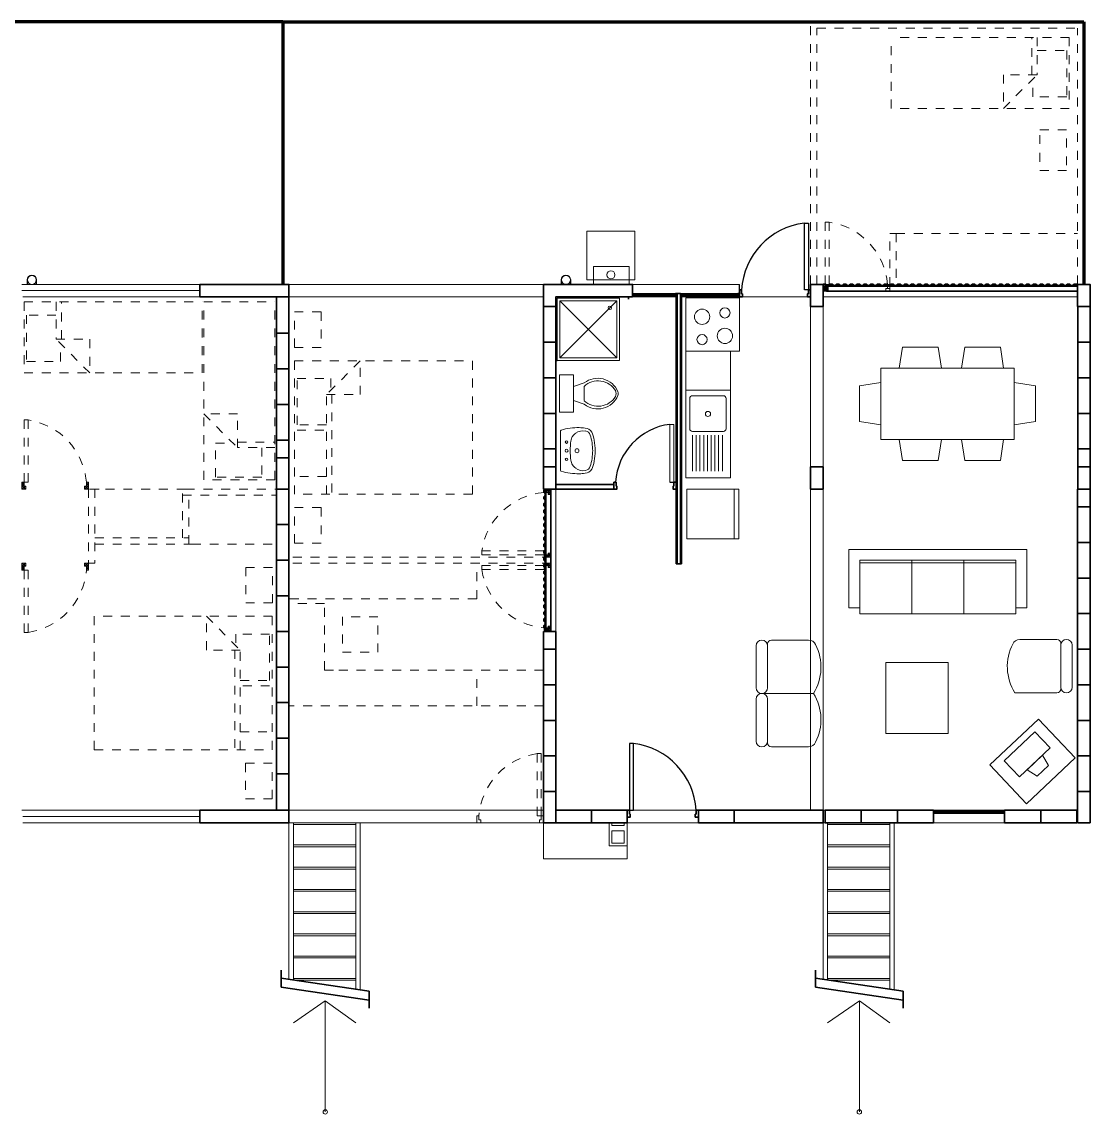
# Model space of a CAD drawing. Header units: millimetres. Extents: x 2.7 to 20.8, y 2.7 to 15.
# Drawn here: x 8.8 to 20.8, y 2.73 to 15.01 of the extents above; entities that cross this region are included whole.
import ezdxf

# ---------------------------------------------------------------- set-up
doc = ezdxf.new("R2010")
doc.units = ezdxf.units.MM
doc.linetypes.add('HIDDEN', pattern=[0.375, 0.25, -0.125])
for name, color, linetype, lineweight in [('A-DOOR-FULL', 4, 'Continuous', 25), ('A-FLOR-FTPT', 6, 'Continuous', 70), ('A-FLOR-OVHD', 3, 'HIDDEN', 18), ('A-FURN', 8, 'Continuous', 18), ('A-GLAZ-FULL', 4, 'Continuous', 25), ('A-WALL-FULL', 7, 'Continuous', 35)]:
    doc.layers.add(name, color=color, linetype=linetype, lineweight=lineweight)

msp = doc.modelspace()

# ---------------------------------------------------------------- linework, layer by layer
at = {"layer": 'A-DOOR-FULL'}
msp.add_line((16.077, 9.832), (16.122, 9.832), dxfattribs=at)
for points in [[(17.632, 12.742), (17.632, 11.992), (17.587, 11.992), (17.587, 12.742)], [(15.622, 6.895), (15.622, 6.145), (15.667, 6.145), (15.667, 6.895)]]:
    msp.add_lwpolyline(points, close=True, dxfattribs=at)
for centre, radius, start, end in [((17.679, 11.949), 0.798, 96.6363, 176.9067), ((16.161, 9.791), 0.696, 96.9328, 176.6102), ((15.574, 6.102), 0.798, 3.0933, 83.3637)]:
    msp.add_arc(centre, radius, start, end, dxfattribs=at)
at = {"layer": 'A-FLOR-FTPT'}
for p, q in [((11.727, 15.005), (2.727, 15.005)), ((11.727, 15.005), (20.727, 15.005)), ((11.727, 15.005), (11.727, 12.055)), ((20.727, 15.005), (20.727, 12.055))]:
    msp.add_line(p, q, dxfattribs=at)
at = {"layer": 'A-FLOR-OVHD', "ltscale": 0.1}
for p, q in [((17.657, 12.055), (17.657, 15.005)), ((17.657, 15.005), (20.727, 15.005)), ((17.727, 12.055), (17.727, 14.935)), ((17.727, 14.935), (20.657, 14.935)), ((20.657, 12.055), (20.657, 14.935)), ((20.727, 12.055), (20.727, 14.935)), ((18.563, 14.031), (18.563, 14.831)), ((20.563, 14.831), (18.563, 14.831)), ((20.143, 14.411), (20.143, 14.831)), ((20.203, 14.831), (20.203, 14.411)), ((20.563, 14.831), (20.563, 14.031)), ((20.204, 14.682), (20.534, 14.682)), ((20.534, 14.682), (20.534, 14.162)), ((20.203, 14.411), (19.823, 14.411)), ((19.823, 14.411), (19.823, 14.031)), ((19.823, 14.031), (20.203, 14.411)), ((20.154, 14.162), (20.154, 14.292)), ((20.534, 14.162), (20.154, 14.162)), ((20.563, 14.031), (18.563, 14.031)), ((20.533, 13.793), (20.233, 13.793)), ((20.533, 13.393), (20.533, 13.793)), ((20.233, 13.733), (20.233, 13.333)), ((20.233, 13.333), (20.533, 13.333)), ((18.547, 12.036), (18.547, 12.628)), ((18.547, 12.628), (18.617, 12.628)), ((18.617, 12.628), (18.617, 12.036)), ((18.617, 12.628), (20.657, 12.628)), ((8.821, 11.859), (10.821, 11.859)), ((8.821, 11.859), (8.821, 11.059)), ((9.181, 11.859), (9.181, 11.439)), ((9.241, 11.439), (9.241, 11.859)), ((10.821, 11.059), (10.821, 11.859)), ((10.84, 9.86), (10.84, 11.86)), ((10.84, 11.86), (11.64, 11.86)), ((11.64, 9.86), (11.64, 11.86)), ((8.85, 11.71), (8.85, 11.19)), ((9.18, 11.71), (8.85, 11.71)), ((9.561, 11.059), (9.181, 11.439)), ((9.181, 11.439), (9.561, 11.439)), ((9.561, 11.439), (9.561, 11.059)), ((9.23, 11.19), (9.23, 11.32)), ((8.85, 11.19), (9.23, 11.19)), ((11.858, 11.196), (13.858, 11.196)), ((11.858, 9.696), (11.858, 11.196)), ((12.598, 11.196), (12.218, 10.816)), ((12.598, 10.816), (12.598, 11.196)), ((13.858, 11.196), (13.858, 9.696)), ((8.821, 11.059), (10.821, 11.059)), ((11.888, 10.996), (12.268, 10.996)), ((11.888, 10.476), (11.888, 10.996)), ((12.268, 10.996), (12.268, 10.866)), ((12.218, 9.696), (12.218, 10.816)), ((12.218, 10.816), (12.598, 10.816)), ((12.278, 10.816), (12.278, 9.696)), ((10.84, 10.6), (11.22, 10.22)), ((11.22, 10.6), (10.84, 10.6)), ((11.22, 10.22), (11.22, 10.6)), ((12.218, 10.476), (11.888, 10.476)), ((11.888, 10.416), (12.218, 10.416)), ((10.972, 9.889), (10.972, 10.269)), ((10.972, 10.269), (11.102, 10.269)), ((11.22, 10.28), (11.64, 10.28)), ((11.64, 10.22), (11.22, 10.22)), ((11.492, 10.219), (11.492, 9.889)), ((8.797, 9.787), (8.822, 9.832)), ((8.797, 9.832), (8.822, 9.787)), ((9.522, 9.787), (9.547, 9.832)), ((9.522, 9.832), (9.547, 9.787)), ((11.64, 9.86), (10.84, 9.86)), ((11.492, 9.889), (10.972, 9.889)), ((12.218, 9.896), (11.888, 9.896)), ((8.842, 9.755), (8.797, 9.787)), ((8.842, 9.787), (8.797, 9.755)), ((9.547, 9.755), (9.502, 9.787)), ((9.547, 9.787), (9.502, 9.755)), ((9.547, 9.755), (9.547, 8.92)), ((9.557, 9.755), (9.627, 9.755)), ((9.597, 9.755), (9.667, 9.755)), ((9.617, 9.755), (9.617, 8.92)), ((10.637, 9.755), (9.677, 9.755)), ((10.602, 9.205), (10.602, 9.755)), ((10.637, 9.755), (11.657, 9.755)), ((14.708, 9.715), (14.663, 9.74)), ((14.663, 9.715), (14.708, 9.74)), ((14.74, 9.74), (14.708, 9.695)), ((14.708, 9.74), (14.74, 9.695)), ((10.602, 9.685), (11.657, 9.685)), ((10.672, 9.135), (10.672, 9.685)), ((13.858, 9.696), (11.858, 9.696)), ((9.617, 9.205), (10.672, 9.205)), ((9.617, 9.135), (10.707, 9.135)), ((10.707, 9.135), (11.667, 9.135)), ((14.74, 8.99), (11.797, 8.99)), ((14.708, 8.99), (14.663, 9.015)), ((14.663, 8.99), (14.708, 9.015)), ((14.74, 9.035), (14.708, 8.99)), ((14.708, 9.035), (14.74, 8.99)), ((8.842, 8.888), (8.797, 8.92)), ((8.842, 8.92), (8.797, 8.888)), ((8.797, 8.843), (8.822, 8.888)), ((8.797, 8.888), (8.822, 8.843)), ((9.547, 8.888), (9.502, 8.92)), ((9.547, 8.92), (9.502, 8.888)), ((9.522, 8.843), (9.547, 8.888)), ((9.522, 8.888), (9.547, 8.843)), ((9.547, 8.92), (9.617, 8.92)), ((14.74, 8.92), (11.797, 8.92)), ((13.907, 8.92), (13.837, 8.92)), ((13.907, 8.52), (13.907, 8.92)), ((14.708, 8.92), (14.663, 8.895)), ((14.663, 8.92), (14.708, 8.895)), ((14.74, 8.875), (14.708, 8.92)), ((14.708, 8.875), (14.74, 8.92)), ((13.907, 8.52), (11.797, 8.52)), ((12.197, 8.47), (11.797, 8.47)), ((12.197, 7.72), (12.197, 8.47)), ((11.61, 8.325), (9.61, 8.325)), ((9.61, 8.325), (9.61, 6.825)), ((10.87, 7.945), (10.87, 8.325)), ((10.87, 8.325), (11.25, 7.945)), ((11.61, 6.825), (11.61, 8.325)), ((12.397, 8.32), (12.397, 7.92)), ((12.797, 8.32), (12.397, 8.32)), ((12.797, 7.92), (12.797, 8.32)), ((11.58, 8.125), (11.2, 8.125)), ((11.2, 8.125), (11.2, 7.995)), ((11.58, 7.605), (11.58, 8.125)), ((14.663, 8.195), (14.708, 8.17)), ((14.708, 8.195), (14.663, 8.17)), ((14.708, 8.17), (14.74, 8.215)), ((14.74, 8.17), (14.708, 8.215)), ((11.25, 7.945), (10.87, 7.945)), ((11.19, 7.945), (11.19, 6.825)), ((11.25, 6.825), (11.25, 7.945)), ((12.397, 7.92), (12.797, 7.92)), ((12.297, 7.72), (12.197, 7.72)), ((14.657, 7.72), (12.297, 7.72)), ((13.907, 7.32), (13.907, 7.72)), ((11.25, 7.605), (11.58, 7.605)), ((11.58, 7.545), (11.25, 7.545)), ((14.657, 7.32), (11.797, 7.32)), ((11.25, 7.025), (11.58, 7.025)), ((9.61, 6.825), (11.61, 6.825))]:
    msp.add_line(p, q, dxfattribs=at)
for points in [[(17.822, 12.755), (17.822, 12.055), (17.867, 12.055), (17.867, 12.755)], [(17.797, 12.055), (17.822, 12.055), (17.822, 12.01), (17.797, 12.01)], [(18.522, 12.055), (18.547, 12.055), (18.547, 12.01), (18.522, 12.01)], [(17.842, 12.01), (17.797, 12.01), (17.797, 11.978), (17.842, 11.978)], [(18.547, 12.01), (18.502, 12.01), (18.502, 11.978), (18.547, 11.978)], [(11.858, 11.346), (11.858, 11.746), (12.158, 11.746), (12.158, 11.346)], [(8.822, 10.532), (8.822, 9.832), (8.867, 9.832), (8.867, 10.532)], [(8.797, 9.832), (8.822, 9.832), (8.822, 9.787), (8.797, 9.787)], [(9.522, 9.832), (9.547, 9.832), (9.547, 9.787), (9.522, 9.787)], [(8.842, 9.787), (8.797, 9.787), (8.797, 9.755), (8.842, 9.755)], [(9.547, 9.787), (9.502, 9.787), (9.502, 9.755), (9.547, 9.755)], [(14.663, 9.715), (14.663, 9.74), (14.708, 9.74), (14.708, 9.715)], [(14.708, 9.74), (14.708, 9.695), (14.74, 9.695), (14.74, 9.74)], [(11.858, 9.146), (11.858, 9.546), (12.158, 9.546), (12.158, 9.146)], [(13.963, 9.015), (14.663, 9.015), (14.663, 9.06), (13.963, 9.06)], [(14.663, 8.99), (14.663, 9.015), (14.708, 9.015), (14.708, 8.99)], [(14.708, 9.035), (14.708, 8.99), (14.74, 8.99), (14.74, 9.035)], [(8.842, 8.888), (8.797, 8.888), (8.797, 8.92), (8.842, 8.92)], [(8.797, 8.888), (8.822, 8.888), (8.822, 8.843), (8.797, 8.843)], [(8.822, 8.143), (8.822, 8.843), (8.867, 8.843), (8.867, 8.143)], [(9.547, 8.888), (9.502, 8.888), (9.502, 8.92), (9.547, 8.92)], [(9.522, 8.843), (9.547, 8.843), (9.547, 8.888), (9.522, 8.888)], [(11.611, 8.475), (11.611, 8.875), (11.311, 8.875), (11.311, 8.475)], [(13.963, 8.895), (14.663, 8.895), (14.663, 8.85), (13.963, 8.85)], [(14.663, 8.92), (14.663, 8.895), (14.708, 8.895), (14.708, 8.92)], [(14.708, 8.875), (14.708, 8.92), (14.74, 8.92), (14.74, 8.875)], [(14.663, 8.195), (14.663, 8.17), (14.708, 8.17), (14.708, 8.195)], [(14.708, 8.17), (14.708, 8.215), (14.74, 8.215), (14.74, 8.17)], [(14.632, 6.782), (14.632, 6.082), (14.587, 6.082), (14.587, 6.782)], [(11.61, 6.275), (11.61, 6.675), (11.31, 6.675), (11.31, 6.275)]]:
    msp.add_lwpolyline(points, close=True, dxfattribs=at)
for points in [[(13.932, 6.037), (13.932, 6.082), (13.907, 6.082), (13.907, 6.037)], [(13.932, 6.037), (13.952, 6.037), (13.952, 6.005), (13.907, 6.005), (13.907, 6.037)], [(14.657, 6.037), (14.657, 6.005), (14.612, 6.005), (14.612, 6.037), (14.632, 6.037)], [(14.657, 6.037), (14.657, 6.082), (14.632, 6.082), (14.632, 6.037)]]:
    msp.add_lwpolyline(points, dxfattribs=at)
for centre, start, end in [((17.753, 11.992), 4.6827, 81.5131), ((8.753, 9.769), 4.6827, 81.5131), ((14.726, 8.947), 94.6827, 171.5131), ((8.753, 8.906), 278.4869, 355.3173), ((14.726, 8.964), 188.4869, 265.3173), ((14.7, 6.019), 98.4869, 175.3173)]:
    msp.add_arc(centre, 0.771, start, end, dxfattribs=at)
at = {"layer": 'A-FURN'}
for p, q in [((8.856, 12.105), (8.856, 12.055)), ((8.859, 12.055), (8.859, 12.105)), ((8.859, 12.105), (8.859, 12.055)), ((8.959, 12.105), (8.959, 12.055)), ((8.959, 12.105), (8.959, 12.055)), ((8.962, 12.105), (8.962, 12.055)), ((14.856, 12.105), (14.856, 12.055)), ((14.859, 12.055), (14.859, 12.105)), ((14.859, 12.105), (14.859, 12.055)), ((14.959, 12.105), (14.959, 12.055)), ((14.959, 12.105), (14.959, 12.055)), ((14.962, 12.105), (14.962, 12.055)), ((16.207, 12.055), (15.657, 12.055)), ((16.857, 12.055), (16.207, 12.055)), ((16.157, 11.915), (15.657, 11.915)), ((16.857, 11.915), (16.197, 11.915)), ((15.482, 11.87), (14.842, 11.23)), ((15.482, 11.23), (14.842, 11.87)), ((14.995, 10.908), (15.115, 10.948)), ((15.115, 10.748), (15.115, 10.908)), ((16.757, 10.867), (16.257, 10.867)), ((16.257, 9.88), (16.257, 10.867)), ((14.995, 10.748), (15.115, 10.708)), ((16.077, 9.832), (16.077, 10.482)), ((16.077, 10.482), (16.122, 10.482)), ((16.122, 10.482), (16.122, 9.832)), ((14.848, 9.963), (14.848, 10.409)), ((16.329, 10.403), (16.678, 10.403)), ((16.331, 10.361), (16.331, 9.957)), ((16.372, 10.361), (16.372, 9.957)), ((16.372, 10.361), (16.372, 10.035)), ((16.414, 10.361), (16.414, 9.957)), ((16.456, 10.361), (16.456, 9.957)), ((16.498, 10.361), (16.498, 9.957)), ((16.54, 10.361), (16.54, 9.957)), ((16.582, 10.361), (16.582, 9.957)), ((16.624, 10.361), (16.624, 9.957)), ((16.666, 10.361), (16.666, 9.957)), ((16.122, 9.832), (16.077, 9.832)), ((16.757, 9.88), (16.257, 9.88)), ((19.037, 6.145), (19.837, 6.145)), ((14.657, 5.6), (14.657, 6.005)), ((15.597, 6.005), (15.597, 5.6)), ((19.037, 6.005), (19.837, 6.005)), ((14.657, 5.6), (15.597, 5.6))]:
    msp.add_line(p, q, dxfattribs=at)
at = {"layer": 'A-FURN', "ltscale": 0.8}
for p, q in [((8.807, 11.915), (10.797, 11.915)), ((11.797, 11.915), (14.657, 11.915)), ((17.657, 6.155), (17.657, 11.845)), ((17.797, 6.155), (17.797, 11.845)), ((16.257, 11.305), (16.257, 10.867)), ((16.757, 10.867), (16.757, 11.305)), ((18.652, 11.113), (18.689, 11.35)), ((19.089, 11.35), (18.689, 11.35)), ((19.089, 11.35), (19.126, 11.113)), ((19.352, 11.113), (19.389, 11.35)), ((19.789, 11.35), (19.389, 11.35)), ((19.789, 11.35), (19.826, 11.113)), ((18.445, 10.313), (18.445, 11.113)), ((18.445, 11.113), (19.945, 11.113)), ((19.945, 10.313), (19.945, 11.113)), ((19.945, 11.113), (19.945, 10.313)), ((18.208, 10.913), (18.445, 10.951)), ((20.183, 10.913), (19.945, 10.951)), ((18.208, 10.913), (18.208, 10.513)), ((20.183, 10.913), (20.183, 10.513)), ((18.445, 10.476), (18.208, 10.513)), ((19.945, 10.476), (20.183, 10.513)), ((18.445, 10.313), (19.945, 10.313)), ((18.689, 10.075), (18.652, 10.313)), ((19.126, 10.313), (19.089, 10.075)), ((19.389, 10.075), (19.352, 10.313)), ((19.826, 10.313), (19.789, 10.075)), ((18.689, 10.075), (19.089, 10.075)), ((19.389, 10.075), (19.789, 10.075)), ((14.797, 9.755), (14.797, 8.143)), ((16.799, 9.197), (16.799, 9.755)), ((18.086, 8.419), (18.086, 9.076)), ((18.086, 9.076), (20.086, 9.076)), ((20.086, 9.076), (20.086, 8.419)), ((18.211, 8.351), (18.211, 8.954)), ((19.962, 8.954), (18.211, 8.954)), ((19.962, 8.925), (18.211, 8.925)), ((18.795, 8.351), (18.795, 8.954)), ((19.378, 8.954), (19.378, 8.351)), ((19.962, 8.954), (19.962, 8.351)), ((19.962, 8.351), (18.211, 8.351)), ((17.046, 7.522), (17.046, 7.994)), ((17.174, 8.015), (17.174, 7.522)), ((17.635, 8.058), (17.217, 8.058)), ((20.424, 8.065), (20.006, 8.065)), ((20.467, 7.529), (20.467, 8.022)), ((20.596, 8.001), (20.596, 7.529)), ((17.046, 6.922), (17.046, 7.394)), ((17.11, 7.458), (17.174, 7.458)), ((17.689, 7.458), (17.174, 7.458)), ((17.174, 7.394), (17.174, 6.901)), ((19.953, 7.465), (20.424, 7.465)), ((17.217, 6.858), (17.635, 6.858)), ((8.797, 6.145), (11.657, 6.145)), ((11.797, 6.145), (14.657, 6.145)), ((14.807, 6.145), (20.647, 6.145)), ((10.797, 6.075), (8.807, 6.075)), ((11.647, 6.005), (8.807, 6.005)), ((11.797, 6.005), (14.657, 6.005)), ((11.797, 4.245), (11.797, 6.005)), ((11.847, 4.235), (11.847, 6.005)), ((11.847, 5.985), (12.547, 5.985)), ((12.547, 4.135), (12.547, 6.005)), ((12.597, 4.128), (12.597, 6.005)), ((15.393, 6.005), (15.393, 5.745)), ((15.423, 5.975), (15.423, 6.005)), ((15.563, 5.975), (15.423, 5.975)), ((15.423, 5.775), (15.423, 5.915)), ((15.423, 5.915), (15.563, 5.915)), ((15.563, 6.005), (15.563, 5.975)), ((15.563, 5.915), (15.563, 5.775)), ((15.593, 6.005), (16.432, 6.005)), ((18.597, 6.005), (17.797, 6.005)), ((17.797, 4.245), (17.797, 6.005)), ((17.847, 4.235), (17.847, 6.005)), ((17.847, 5.985), (18.547, 5.985)), ((18.547, 4.135), (18.547, 6.005)), ((18.597, 4.128), (18.597, 6.005)), ((15.563, 5.775), (15.423, 5.775)), ((12.547, 5.755), (11.847, 5.755)), ((12.547, 5.735), (11.847, 5.735)), ((15.393, 5.745), (15.593, 5.745)), ((18.547, 5.755), (17.847, 5.755)), ((18.547, 5.735), (17.847, 5.735)), ((12.547, 5.505), (11.847, 5.505)), ((12.547, 5.485), (11.847, 5.485)), ((18.547, 5.505), (17.847, 5.505)), ((18.547, 5.485), (17.847, 5.485)), ((12.547, 5.255), (11.847, 5.255)), ((12.547, 5.235), (11.847, 5.235)), ((18.547, 5.255), (17.847, 5.255)), ((18.547, 5.235), (17.847, 5.235)), ((12.547, 5.005), (11.847, 5.005)), ((12.547, 4.985), (11.847, 4.985)), ((18.547, 5.005), (17.847, 5.005)), ((18.547, 4.985), (17.847, 4.985)), ((12.547, 4.755), (11.847, 4.755)), ((12.547, 4.735), (11.847, 4.735)), ((18.547, 4.755), (17.847, 4.755)), ((18.547, 4.735), (17.847, 4.735)), ((12.547, 4.505), (11.847, 4.505)), ((12.547, 4.485), (11.847, 4.485)), ((18.547, 4.505), (17.847, 4.505)), ((18.547, 4.485), (17.847, 4.485)), ((12.547, 4.255), (11.847, 4.255)), ((12.547, 4.235), (11.847, 4.235)), ((18.547, 4.255), (17.847, 4.255)), ((18.547, 4.235), (17.847, 4.235)), ((12.205, 2.755), (12.205, 4.005)), ((18.205, 2.755), (18.205, 4.005))]:
    msp.add_line(p, q, dxfattribs=at)
at = {"layer": 'A-FURN', "ltscale": 1.5}
for p, q in [((16.857, 11.915), (17.657, 11.915)), ((17.807, 11.915), (20.647, 11.915))]:
    msp.add_line(p, q, dxfattribs=at)
at = {"layer": 'A-FURN', "ltscale": 0.4}
for p, q in [((20.262, 6.764), (20.328, 6.648)), ((20.09, 6.601), (20.202, 6.529)), ((12.205, 4.005), (11.847, 3.755)), ((12.205, 4.005), (12.547, 3.755)), ((18.205, 4.005), (17.847, 3.755)), ((18.205, 4.005), (18.547, 3.755))]:
    msp.add_line(p, q, dxfattribs=at)
at = {"layer": 'A-FURN', "ltscale": 0.04}
msp.add_line((17.647, 6.005), (17.597, 6.005), dxfattribs=at)
at = {"layer": 'A-FURN', "ltscale": 0.8}
for points in [[(15.684, 12.652), (15.144, 12.652), (15.144, 12.105), (15.684, 12.105)], [(15.219, 12.055), (15.219, 12.255), (15.619, 12.255), (15.619, 12.055)], [(16.257, 11.905), (16.257, 11.305), (16.857, 11.305), (16.857, 11.905)], [(16.85, 9.197), (16.266, 9.197), (16.266, 9.755), (16.85, 9.755)], [(20.216, 7.17), (19.672, 6.655), (20.084, 6.219), (20.629, 6.735)]]:
    msp.add_lwpolyline(points, close=True, dxfattribs=at)
for points in [[(8.797, 12.055), (11.727, 12.055)], [(8.797, 12.055), (10.747, 12.055)], [(14.657, 12.055), (11.797, 12.055)], [(14.657, 12.055), (11.797, 12.055)], [(8.797, 11.985), (10.797, 11.985)], [(19.203, 7.807), (18.503, 7.807), (18.503, 7.007), (19.203, 7.007), (19.203, 7.807)]]:
    msp.add_lwpolyline(points, dxfattribs=at)
at = {"layer": 'A-FURN'}
for points in [[(15.512, 11.9), (14.812, 11.9), (14.812, 11.2), (15.512, 11.2)], [(15.482, 11.87), (14.842, 11.87), (14.842, 11.23), (15.482, 11.23)], [(14.995, 10.618), (14.835, 10.618), (14.835, 11.038), (14.995, 11.038)]]:
    msp.add_lwpolyline(points, close=True, dxfattribs=at)
for points in [[(16.329, 10.803), (16.678, 10.803)], [(16.757, 10.867), (16.757, 9.88)], [(16.3, 10.774), (16.3, 10.432)], [(16.708, 10.774), (16.708, 10.432)]]:
    msp.add_lwpolyline(points, dxfattribs=at)
at = {"layer": 'A-FURN', "ltscale": 0.8, "flags": 128}
for points in [[(18.211, 8.419), (18.086, 8.419)], [(19.962, 8.419), (20.086, 8.419)]]:
    msp.add_lwpolyline(points, dxfattribs=at)
at = {"layer": 'A-FURN', "ltscale": 0.4}
msp.add_lwpolyline([(20.176, 7.027), (19.832, 6.701), (20.003, 6.52), (20.348, 6.845)], close=True, dxfattribs=at)
for points in [[(20.262, 6.764), (20.09, 6.601)], [(20.202, 6.529), (20.328, 6.648)]]:
    msp.add_lwpolyline(points, dxfattribs=at)
at = {"layer": 'A-FURN'}
for centre, radius in [((8.909, 12.105), 0.05), ((14.909, 12.105), 0.05), ((15.402, 11.791), 0.02), ((16.504, 10.599), 0.0291), ((14.916, 10.186), 0.017), ((14.916, 10.283), 0.0146), ((15.033, 10.186), 0.0224), ((14.916, 10.089), 0.0146)]:
    msp.add_circle(centre, radius, dxfattribs=at)
at = {"layer": 'A-FURN', "ltscale": 0.8}
for centre, radius in [((15.414, 12.162), 0.0457), ((16.695, 11.734), 0.0571), ((16.438, 11.691), 0.0857), ((16.695, 11.476), 0.0857), ((16.438, 11.434), 0.0571), ((12.205, 2.755), 0.025), ((18.205, 2.755), 0.025)]:
    msp.add_circle(centre, radius, dxfattribs=at)
at = {"layer": 'A-FURN'}
for centre, radius, start, end in [((8.909, 12.105), 0.053, 0, 180), ((8.909, 12.105), 0.05, 0, 180), ((14.909, 12.105), 0.053, 0, 180), ((14.909, 12.105), 0.05, 0, 180), ((15.266, 10.757), 0.243, 22.0286, 128.5309), ((15.271, 10.744), 0.227, 31.0532, 133.6323), ((15.266, 10.898), 0.243, 231.4693, 337.9716), ((15.392, 10.828), 0.08, 335.7318, 24.2682), ((15.415, 10.828), 0.08, 344.8605, 15.1395), ((16.329, 10.774), 0.0291, 90, 180), ((16.678, 10.774), 0.0291, 0, 90), ((15.271, 10.912), 0.227, 226.3679, 328.947), ((15.053, 9.705), 0.74, 89.5748, 105.4897), ((15.012, 9.568), 0.878, 82.7331, 86.9388), ((15.127, 10.358), 0.0812, 27.5227, 92.6303), ((14.858, 10.409), 0.00927, 102.9631, 183.152), ((15.174, 10.254), 0.214, 155.0007, 169.1107), ((15.098, 10.274), 0.135, 126.1981, 148.5335), ((15.1, 10.271), 0.139, 77.6813, 126.3097), ((15.122, 10.348), 0.0597, 13.3028, 82.7766), ((14.681, 10.189), 0.528, 359.6482, 19.0425), ((14.788, 10.223), 0.446, 10.6399, 22.7746), ((16.329, 10.432), 0.0291, 180, 270), ((16.678, 10.432), 0.0291, 270, 0), ((15.773, 10.182), 0.816, 172.0424, 179.7124), ((14.701, 10.195), 0.536, 359.0144, 11.8726), ((15.773, 10.19), 0.816, 180.2876, 187.9576), ((15.12, 10.105), 0.158, 190.0043, 209.2699), ((14.681, 10.183), 0.528, 340.9575, 0.3518), ((14.788, 10.149), 0.446, 337.2254, 349.3601), ((14.701, 10.177), 0.536, 348.1274, 0.9856), ((14.858, 9.963), 0.00927, 176.848, 257.0369), ((15.053, 10.667), 0.74, 254.5103, 270.4252), ((15.098, 10.098), 0.135, 211.4665, 233.8019), ((15.1, 10.1), 0.139, 233.6903, 282.3187), ((15.127, 10.014), 0.0812, 267.3697, 332.4773), ((15.122, 10.024), 0.0597, 277.2234, 346.6972), ((15.012, 10.803), 0.878, 273.0612, 277.2669)]:
    msp.add_arc(centre, radius, start, end, dxfattribs=at)
at = {"layer": 'A-FURN', "ltscale": 0.8}
for centre, radius, start, end in [((17.11, 7.994), 0.0643, 360, 180), ((17.217, 8.015), 0.0429, 90, 180), ((17.635, 7.972), 0.0857, 23.5782, 90), ((17.22, 7.754), 0.554, 327.7159, 27.0885), ((20.421, 7.761), 0.554, 152.9115, 212.2841), ((20.006, 7.979), 0.0857, 90, 156.4218), ((20.424, 8.022), 0.0429, 360, 90), ((20.531, 8.001), 0.0643, 360, 180), ((17.11, 7.522), 0.0643, 180, 360), ((20.424, 7.508), 0.0429, 270, 360), ((20.531, 7.529), 0.0643, 180, 360), ((17.11, 7.394), 0.0643, 360, 180), ((17.22, 7.162), 0.554, 332.9115, 32.2841), ((17.11, 6.922), 0.0643, 180, 360), ((17.217, 6.901), 0.0429, 180, 270), ((17.635, 6.944), 0.0857, 270, 336.4218)]:
    msp.add_arc(centre, radius, start, end, dxfattribs=at)
at = {"layer": 'A-GLAZ-FULL'}
for p, q in [((16.857, 11.915), (16.857, 12.055)), ((15.657, 11.951), (15.673, 11.951)), ((15.657, 11.925), (15.673, 11.925)), ((15.659, 11.951), (15.659, 11.928)), ((15.673, 11.928), (15.659, 11.928)), ((15.667, 11.945), (15.696, 11.945)), ((15.667, 11.932), (15.667, 11.945)), ((15.667, 11.932), (15.696, 11.932)), ((15.673, 11.951), (16.14, 11.951)), ((15.673, 11.928), (15.673, 11.925)), ((16.14, 11.925), (15.673, 11.925)), ((16.131, 11.941), (15.686, 11.941)), ((15.686, 11.941), (15.686, 11.936)), ((16.131, 11.936), (15.686, 11.936)), ((15.696, 11.941), (15.696, 11.945)), ((15.696, 11.932), (15.696, 11.936)), ((16.146, 11.945), (16.121, 11.945)), ((16.121, 11.941), (16.121, 11.945)), ((16.121, 11.932), (16.121, 11.936)), ((16.146, 11.932), (16.121, 11.932)), ((16.131, 11.936), (16.131, 11.941)), ((16.157, 11.951), (16.14, 11.951)), ((16.14, 11.928), (16.154, 11.928)), ((16.14, 11.928), (16.14, 11.925)), ((16.14, 11.928), (16.154, 11.928)), ((16.14, 11.925), (16.14, 11.928)), ((16.157, 11.925), (16.14, 11.925)), ((16.146, 11.932), (16.146, 11.945)), ((16.154, 11.951), (16.154, 11.928)), ((16.154, 11.928), (16.154, 11.951)), ((16.197, 11.951), (16.213, 11.951)), ((16.197, 11.925), (16.213, 11.925)), ((16.199, 11.951), (16.199, 11.928)), ((16.213, 11.928), (16.199, 11.928)), ((16.207, 11.932), (16.207, 11.945)), ((16.207, 11.945), (16.236, 11.945)), ((16.207, 11.932), (16.236, 11.932)), ((16.213, 11.951), (16.84, 11.951)), ((16.213, 11.928), (16.213, 11.925)), ((16.84, 11.925), (16.213, 11.925)), ((16.831, 11.941), (16.226, 11.941)), ((16.226, 11.941), (16.226, 11.936)), ((16.831, 11.936), (16.226, 11.936)), ((16.236, 11.941), (16.236, 11.945)), ((16.236, 11.932), (16.236, 11.936)), ((16.846, 11.945), (16.821, 11.945)), ((16.821, 11.941), (16.821, 11.945)), ((16.821, 11.932), (16.821, 11.936)), ((16.846, 11.932), (16.821, 11.932)), ((16.831, 11.936), (16.831, 11.941)), ((16.857, 11.951), (16.84, 11.951)), ((16.84, 11.928), (16.854, 11.928)), ((16.84, 11.928), (16.84, 11.925)), ((16.84, 11.928), (16.854, 11.928)), ((16.84, 11.925), (16.84, 11.928)), ((16.857, 11.925), (16.84, 11.925)), ((16.846, 11.932), (16.846, 11.945)), ((16.854, 11.951), (16.854, 11.928)), ((16.854, 11.928), (16.854, 11.951)), ((19.037, 6.135), (19.82, 6.135)), ((19.837, 6.135), (19.037, 6.135)), ((19.837, 6.109), (19.037, 6.109)), ((19.049, 6.115), (19.049, 6.129)), ((19.049, 6.129), (19.078, 6.129)), ((19.049, 6.115), (19.078, 6.115)), ((19.811, 6.124), (19.068, 6.124)), ((19.068, 6.124), (19.068, 6.119)), ((19.811, 6.119), (19.068, 6.119)), ((19.078, 6.124), (19.078, 6.129)), ((19.078, 6.115), (19.078, 6.119)), ((19.83, 6.129), (19.801, 6.129)), ((19.801, 6.124), (19.801, 6.129)), ((19.801, 6.115), (19.801, 6.119)), ((19.83, 6.115), (19.801, 6.115)), ((19.811, 6.119), (19.811, 6.124)), ((19.82, 6.135), (19.837, 6.135)), ((19.82, 6.133), (19.82, 6.135)), ((19.82, 6.109), (19.82, 6.111)), ((19.82, 6.111), (19.834, 6.111)), ((19.83, 6.115), (19.83, 6.129)), ((19.834, 6.111), (19.834, 6.133))]:
    msp.add_line(p, q, dxfattribs=at)
at = {"layer": 'A-WALL-FULL'}
for p, q in [((17.793, 12.045), (17.789, 12.048)), ((17.849, 12.03), (17.799, 11.986)), ((17.849, 11.985), (17.799, 12.03)), ((20.657, 12.036), (17.835, 12.036)), ((18.555, 12.045), (18.551, 12.048)), ((18.898, 12.045), (18.902, 12.048)), ((19.546, 12.045), (19.542, 12.048)), ((19.66, 12.045), (19.664, 12.048)), ((20.651, 12.045), (20.654, 12.048)), ((11.657, 11.915), (11.797, 11.915)), ((11.657, 11.505), (11.657, 11.915)), ((11.797, 11.915), (11.797, 11.505)), ((15.612, 11.89), (15.612, 11.915)), ((16.147, 8.915), (16.147, 11.915)), ((16.157, 11.951), (16.197, 11.951)), ((16.157, 8.915), (16.157, 11.951)), ((16.197, 8.915), (16.197, 11.951)), ((16.207, 8.915), (16.207, 11.915)), ((20.657, 11.978), (17.835, 11.978)), ((14.657, 11.805), (14.797, 11.805)), ((14.657, 11.405), (14.657, 11.805)), ((14.797, 11.805), (14.797, 11.405)), ((16.147, 9.755), (16.147, 11.905)), ((20.658, 11.805), (20.798, 11.805)), ((20.658, 11.405), (20.658, 11.805)), ((20.658, 11.405), (20.658, 11.805)), ((20.798, 11.805), (20.798, 11.405)), ((20.798, 11.805), (20.798, 11.405)), ((11.657, 11.505), (11.797, 11.505)), ((11.657, 11.105), (11.657, 11.505)), ((11.797, 11.505), (11.657, 11.505)), ((11.797, 11.505), (11.797, 11.105)), ((14.657, 11.405), (14.797, 11.405)), ((14.657, 11.005), (14.657, 11.405)), ((14.797, 11.405), (14.657, 11.405)), ((14.797, 11.405), (14.797, 11.005)), ((20.658, 11.405), (20.798, 11.405)), ((20.798, 11.405), (20.658, 11.405)), ((20.658, 11.405), (20.798, 11.405)), ((20.798, 11.405), (20.658, 11.405)), ((20.658, 11.005), (20.658, 11.405)), ((20.658, 11.005), (20.658, 11.405)), ((20.798, 11.405), (20.798, 11.005)), ((20.798, 11.405), (20.798, 11.005)), ((14.812, 11.2), (14.797, 11.2)), ((11.657, 11.105), (11.797, 11.105)), ((11.657, 10.705), (11.657, 11.105)), ((11.797, 11.105), (11.657, 11.105)), ((11.797, 11.105), (11.797, 10.705)), ((14.657, 11.005), (14.797, 11.005)), ((14.657, 10.605), (14.657, 11.005)), ((14.797, 11.005), (14.657, 11.005)), ((14.797, 11.005), (14.797, 10.605)), ((20.658, 11.005), (20.798, 11.005)), ((20.798, 11.005), (20.658, 11.005)), ((20.658, 11.005), (20.798, 11.005)), ((20.798, 11.005), (20.658, 11.005)), ((20.658, 10.605), (20.658, 11.005)), ((20.658, 10.605), (20.658, 11.005)), ((20.798, 11.005), (20.798, 10.605)), ((20.798, 11.005), (20.798, 10.605)), ((11.797, 10.705), (11.657, 10.705)), ((11.657, 10.705), (11.797, 10.705)), ((11.657, 10.305), (11.657, 10.705)), ((11.797, 10.705), (11.797, 10.305)), ((14.657, 10.605), (14.797, 10.605)), ((14.657, 10.205), (14.657, 10.605)), ((14.797, 10.605), (14.657, 10.605)), ((14.797, 10.605), (14.797, 10.205)), ((20.658, 10.605), (20.798, 10.605)), ((20.798, 10.605), (20.658, 10.605)), ((20.658, 10.605), (20.798, 10.605)), ((20.798, 10.605), (20.658, 10.605)), ((20.658, 10.205), (20.658, 10.605)), ((20.658, 10.205), (20.658, 10.605)), ((20.798, 10.605), (20.798, 10.205)), ((20.798, 10.605), (20.798, 10.205)), ((11.657, 10.305), (11.797, 10.305)), ((11.657, 10.105), (11.657, 10.305)), ((11.797, 10.305), (11.657, 10.305)), ((11.797, 10.305), (11.797, 10.105)), ((14.657, 10.205), (14.797, 10.205)), ((14.657, 10.005), (14.657, 10.205)), ((14.797, 10.205), (14.657, 10.205)), ((14.797, 10.205), (14.797, 10.005)), ((20.798, 10.205), (20.658, 10.205)), ((20.658, 10.205), (20.798, 10.205)), ((20.798, 10.205), (20.658, 10.205)), ((20.658, 10.005), (20.658, 10.205)), ((20.798, 10.205), (20.798, 10.005)), ((11.797, 10.105), (11.657, 10.105)), ((14.797, 10.005), (14.657, 10.005)), ((20.798, 10.005), (20.658, 10.005)), ((11.657, 9.755), (11.797, 9.755)), ((11.657, 9.355), (11.657, 9.755)), ((11.797, 9.755), (11.797, 9.355)), ((14.673, 9.751), (14.67, 9.755)), ((14.682, 8.155), (14.682, 9.717)), ((14.74, 9.755), (14.74, 8.155)), ((15.447, 9.805), (14.797, 9.805)), ((15.447, 9.755), (14.797, 9.755)), ((20.657, 9.755), (20.797, 9.755)), ((20.657, 9.555), (20.657, 9.755)), ((20.797, 9.755), (20.797, 9.555)), ((20.797, 9.555), (20.657, 9.555)), ((20.657, 9.555), (20.797, 9.555)), ((20.657, 9.155), (20.657, 9.555)), ((20.797, 9.555), (20.797, 9.155)), ((11.797, 9.355), (11.657, 9.355)), ((11.657, 9.355), (11.797, 9.355)), ((11.657, 8.955), (11.657, 9.355)), ((11.797, 9.355), (11.797, 8.955)), ((14.673, 9.217), (14.67, 9.221)), ((20.797, 9.155), (20.657, 9.155)), ((20.657, 9.155), (20.797, 9.155)), ((20.657, 8.755), (20.657, 9.155)), ((20.797, 9.155), (20.797, 8.755)), ((11.797, 8.955), (11.657, 8.955)), ((11.657, 8.955), (11.797, 8.955)), ((11.657, 8.555), (11.657, 8.955)), ((11.797, 8.955), (11.797, 8.555)), ((16.207, 8.915), (16.147, 8.915)), ((20.797, 8.755), (20.657, 8.755)), ((20.657, 8.755), (20.797, 8.755)), ((20.657, 8.355), (20.657, 8.755)), ((20.797, 8.755), (20.797, 8.355)), ((14.673, 8.646), (14.67, 8.642)), ((11.797, 8.555), (11.657, 8.555)), ((11.657, 8.555), (11.797, 8.555)), ((11.657, 8.155), (11.657, 8.555)), ((11.797, 8.555), (11.797, 8.155)), ((20.797, 8.355), (20.657, 8.355)), ((20.657, 8.355), (20.797, 8.355)), ((20.657, 7.955), (20.657, 8.355)), ((20.797, 8.355), (20.797, 7.955)), ((11.797, 8.155), (11.657, 8.155)), ((11.657, 8.155), (11.797, 8.155)), ((11.657, 7.755), (11.657, 8.155)), ((11.797, 8.155), (11.797, 7.755)), ((14.657, 8.155), (14.797, 8.155)), ((14.657, 7.955), (14.657, 8.155)), ((14.797, 8.155), (14.797, 7.955)), ((14.797, 7.955), (14.657, 7.955)), ((14.797, 7.955), (14.657, 7.955)), ((14.657, 7.955), (14.657, 7.555)), ((14.797, 7.555), (14.797, 7.955)), ((20.797, 7.955), (20.657, 7.955)), ((20.657, 7.955), (20.797, 7.955)), ((20.657, 7.555), (20.657, 7.955)), ((20.797, 7.955), (20.797, 7.555)), ((11.797, 7.755), (11.657, 7.755)), ((11.657, 7.755), (11.797, 7.755)), ((11.657, 7.355), (11.657, 7.755)), ((11.797, 7.755), (11.797, 7.355)), ((14.657, 7.555), (14.797, 7.555)), ((14.797, 7.555), (14.657, 7.555)), ((14.657, 7.555), (14.657, 7.155)), ((14.797, 7.155), (14.797, 7.555)), ((20.797, 7.555), (20.657, 7.555)), ((20.657, 7.555), (20.797, 7.555)), ((20.657, 7.155), (20.657, 7.555)), ((20.797, 7.555), (20.797, 7.155)), ((11.657, 7.355), (11.797, 7.355)), ((11.657, 6.955), (11.657, 7.355)), ((11.797, 7.355), (11.657, 7.355)), ((11.797, 7.355), (11.797, 6.955)), ((14.657, 7.155), (14.797, 7.155)), ((14.797, 7.155), (14.657, 7.155)), ((14.657, 7.155), (14.657, 6.755)), ((14.797, 6.755), (14.797, 7.155)), ((20.797, 7.155), (20.657, 7.155)), ((20.657, 7.155), (20.797, 7.155)), ((20.657, 6.755), (20.657, 7.155)), ((20.797, 7.155), (20.797, 6.755)), ((11.797, 6.955), (11.657, 6.955)), ((11.657, 6.955), (11.797, 6.955)), ((11.657, 6.555), (11.657, 6.955)), ((11.797, 6.955), (11.797, 6.555)), ((14.797, 6.755), (14.657, 6.755)), ((14.657, 6.755), (14.657, 6.355)), ((14.657, 6.755), (14.797, 6.755)), ((14.797, 6.355), (14.797, 6.755)), ((20.797, 6.755), (20.657, 6.755)), ((20.657, 6.755), (20.797, 6.755)), ((20.657, 6.355), (20.657, 6.755)), ((20.797, 6.755), (20.797, 6.355)), ((11.657, 6.555), (11.797, 6.555)), ((11.657, 6.145), (11.657, 6.555)), ((11.797, 6.555), (11.657, 6.555)), ((11.797, 6.555), (11.797, 6.145)), ((14.657, 6.355), (14.797, 6.355)), ((20.797, 6.355), (20.657, 6.355)), ((11.797, 6.145), (11.657, 6.145)), ((15.197, 6.145), (14.797, 6.145)), ((14.797, 6.145), (14.797, 6.005)), ((15.597, 6.145), (15.197, 6.145)), ((15.197, 6.145), (15.197, 6.005)), ((15.197, 6.005), (15.197, 6.145)), ((15.597, 6.005), (15.597, 6.145)), ((18.227, 6.145), (17.822, 6.145)), ((17.822, 6.145), (17.822, 6.005)), ((18.632, 6.145), (18.227, 6.145)), ((18.227, 6.145), (18.227, 6.005)), ((18.227, 6.005), (18.227, 6.145)), ((19.037, 6.145), (18.632, 6.145)), ((18.632, 6.145), (18.632, 6.005)), ((18.632, 6.005), (18.632, 6.145)), ((19.037, 6.005), (19.037, 6.145)), ((20.242, 6.145), (19.837, 6.145)), ((19.837, 6.145), (19.837, 6.005)), ((20.647, 6.145), (20.242, 6.145)), ((20.242, 6.145), (20.242, 6.005)), ((20.242, 6.005), (20.242, 6.145)), ((20.647, 6.005), (20.647, 6.145)), ((14.797, 6.005), (14.657, 6.005)), ((14.797, 6.005), (14.657, 6.005)), ((14.657, 6.005), (14.797, 6.005)), ((14.657, 6.005), (14.797, 6.005)), ((14.797, 6.005), (15.197, 6.005)), ((15.197, 6.005), (15.597, 6.005)), ((17.822, 6.005), (18.227, 6.005)), ((18.227, 6.005), (18.632, 6.005)), ((18.632, 6.005), (19.037, 6.005)), ((19.837, 6.005), (20.242, 6.005)), ((20.242, 6.005), (20.647, 6.005))]:
    msp.add_line(p, q, dxfattribs=at)
for points in [[(10.797, 12.055), (11.797, 12.055), (11.797, 11.915), (10.797, 11.915)], [(14.657, 11.915), (14.657, 12.055), (15.657, 12.055), (15.657, 11.915), (14.797, 11.915), (14.797, 11.805), (14.657, 11.805)], [(17.657, 12.055), (17.797, 12.055), (17.797, 11.805), (17.657, 11.805)], [(17.799, 12.03), (17.849, 12.03), (17.849, 11.985), (17.799, 11.985)], [(20.657, 12.055), (20.797, 12.055), (20.797, 11.805), (20.657, 11.805)], [(11.657, 10.105), (11.797, 10.105), (11.797, 9.755), (11.657, 9.755)], [(14.797, 10.005), (14.657, 10.005), (14.657, 9.755), (14.797, 9.755)], [(17.657, 10.005), (17.797, 10.005), (17.797, 9.755), (17.657, 9.755)], [(20.658, 10.005), (20.798, 10.005), (20.798, 9.755), (20.658, 9.755)], [(14.657, 6.355), (14.797, 6.355), (14.797, 6.005), (14.657, 6.005)], [(20.657, 6.355), (20.797, 6.355), (20.797, 6.005), (20.657, 6.005)], [(10.797, 6.145), (11.797, 6.145), (11.797, 6.005), (10.797, 6.005)], [(16.397, 6.005), (16.797, 6.005), (16.797, 6.145), (16.397, 6.145)], [(16.797, 6.145), (17.797, 6.145), (17.797, 6.005), (16.797, 6.005)]]:
    msp.add_lwpolyline(points, close=True, dxfattribs=at)
at = {"layer": 'A-WALL-FULL', "const_width": 0.001}
for points in [[(17.835, 11.984), (17.835, 11.978), (17.797, 11.978), (17.797, 11.984), (17.799, 11.986), (17.799, 12.017), (17.799, 12.028), (17.797, 12.03), (17.797, 12.036), (17.835, 12.036), (17.835, 12.03)], [(20.619, 11.984), (20.619, 11.978), (20.657, 11.978), (20.657, 11.984), (20.655, 11.986), (20.655, 12.017), (20.655, 12.028), (20.657, 12.03), (20.657, 12.036), (20.619, 12.036), (20.619, 12.03)], [(14.734, 9.717), (14.74, 9.717), (14.74, 9.755), (14.734, 9.755), (14.732, 9.753), (14.701, 9.753), (14.69, 9.753), (14.688, 9.755), (14.682, 9.755), (14.682, 9.717), (14.688, 9.717)], [(14.734, 8.193), (14.74, 8.193), (14.74, 8.155), (14.734, 8.155), (14.732, 8.157), (14.701, 8.157), (14.69, 8.157), (14.688, 8.155), (14.682, 8.155), (14.682, 8.193), (14.688, 8.193)]]:
    msp.add_lwpolyline(points, dxfattribs=at)
at = {"layer": 'A-WALL-FULL'}
for points in [[(16.882, 11.947), (16.882, 11.992), (16.857, 11.992), (16.857, 11.947)], [(16.882, 11.947), (16.892, 11.947), (16.892, 11.915), (16.857, 11.915), (16.857, 11.947)], [(17.632, 11.947), (17.622, 11.947), (17.622, 11.915), (17.657, 11.915), (17.657, 11.947)], [(17.657, 11.947), (17.657, 11.947), (17.657, 11.992), (17.632, 11.992), (17.632, 11.947)], [(15.447, 9.787), (15.447, 9.787), (15.447, 9.832), (15.472, 9.832), (15.472, 9.787)], [(16.147, 9.787), (16.147, 9.787), (16.147, 9.832), (16.122, 9.832), (16.122, 9.787)], [(15.472, 9.787), (15.482, 9.787), (15.482, 9.755), (15.447, 9.755), (15.447, 9.787)], [(16.122, 9.787), (16.112, 9.787), (16.112, 9.755), (16.147, 9.755), (16.147, 9.787)], [(15.597, 6.1), (15.597, 6.1), (15.597, 6.145), (15.622, 6.145), (15.622, 6.1)], [(15.597, 6.1), (15.597, 6.1), (15.597, 6.145), (15.622, 6.145), (15.622, 6.1)], [(16.397, 6.1), (16.397, 6.1), (16.397, 6.145), (16.372, 6.145), (16.372, 6.1)], [(16.397, 6.1), (16.397, 6.1), (16.397, 6.145), (16.372, 6.145), (16.372, 6.1)], [(15.622, 6.1), (15.632, 6.1), (15.632, 6.068), (15.597, 6.068), (15.597, 6.1)], [(16.372, 6.1), (16.362, 6.1), (16.362, 6.068), (16.397, 6.068), (16.397, 6.1)], [(11.657, 6.005), (11.797, 6.005)], [(11.711, 4.157), (11.711, 4.349)], [(17.711, 4.157), (17.711, 4.349)], [(11.711, 4.258), (12.698, 4.113)], [(17.711, 4.258), (18.698, 4.113)], [(11.711, 4.157), (12.698, 4.012)], [(12.698, 4.113), (12.698, 3.921)], [(17.711, 4.157), (18.698, 4.012)], [(18.698, 4.113), (18.698, 3.921)]]:
    msp.add_lwpolyline(points, dxfattribs=at)
for centre, radius, start, end in [((17.812, 12.029), 0.0297, 39.4241, 140.5759), ((17.812, 12.029), 0.0247, 39.4241, 140.5759), ((17.85, 12.061), 0.0247, 219.4241, 320.5759), ((17.85, 12.061), 0.0197, 219.4241, 320.5759), ((17.888, 12.029), 0.0297, 39.4241, 140.5759), ((17.888, 12.029), 0.0247, 39.4241, 140.5759), ((17.926, 12.061), 0.0247, 219.4241, 320.5759), ((17.926, 12.061), 0.0197, 219.4241, 320.5759), ((17.964, 12.029), 0.0297, 39.4241, 140.5759), ((17.964, 12.029), 0.0247, 39.4241, 140.5759), ((18.003, 12.061), 0.0247, 219.4241, 320.5759), ((18.003, 12.061), 0.0197, 219.4241, 320.5759), ((18.041, 12.029), 0.0297, 39.4241, 140.5759), ((18.041, 12.029), 0.0247, 39.4241, 140.5759), ((18.079, 12.061), 0.0247, 219.4241, 320.5759), ((18.079, 12.061), 0.0197, 219.4241, 320.5759), ((18.117, 12.029), 0.0297, 39.4241, 140.5759), ((18.117, 12.029), 0.0247, 39.4241, 140.5759), ((18.155, 12.061), 0.0247, 219.4241, 320.5759), ((18.155, 12.061), 0.0197, 219.4241, 320.5759), ((18.193, 12.029), 0.0297, 39.4241, 140.5759), ((18.193, 12.029), 0.0247, 39.4241, 140.5759), ((18.231, 12.061), 0.0247, 219.4241, 320.5759), ((18.231, 12.061), 0.0197, 219.4241, 320.5759), ((18.269, 12.029), 0.0297, 39.4241, 140.5759), ((18.269, 12.029), 0.0247, 39.4241, 140.5759), ((18.307, 12.061), 0.0247, 219.4241, 320.5759), ((18.307, 12.061), 0.0197, 219.4241, 320.5759), ((18.345, 12.029), 0.0297, 39.4241, 140.5759), ((18.345, 12.029), 0.0247, 39.4241, 140.5759), ((18.384, 12.061), 0.0247, 219.4241, 320.5759), ((18.384, 12.061), 0.0197, 219.4241, 320.5759), ((18.422, 12.029), 0.0297, 39.4241, 140.5759), ((18.422, 12.029), 0.0247, 39.4241, 140.5759), ((18.46, 12.061), 0.0247, 219.4241, 320.5759), ((18.46, 12.061), 0.0197, 219.4241, 320.5759), ((18.498, 12.029), 0.0297, 39.4241, 140.5759), ((18.498, 12.029), 0.0247, 39.4241, 140.5759), ((18.536, 12.061), 0.0247, 219.4241, 320.5759), ((18.536, 12.061), 0.0197, 219.4241, 320.5759), ((18.574, 12.029), 0.0297, 39.4241, 140.5759), ((18.574, 12.029), 0.0297, 39.4241, 140.5759), ((18.574, 12.029), 0.0247, 39.4241, 140.5759), ((18.574, 12.029), 0.0247, 39.4241, 140.5759), ((18.612, 12.061), 0.0247, 219.4241, 320.5759), ((18.612, 12.061), 0.0247, 219.4241, 320.5759), ((18.612, 12.061), 0.0197, 219.4241, 320.5759), ((18.612, 12.061), 0.0197, 219.4241, 320.5759), ((18.65, 12.029), 0.0297, 39.4241, 140.5759), ((18.65, 12.029), 0.0297, 39.4241, 140.5759), ((18.65, 12.029), 0.0247, 39.4241, 140.5759), ((18.65, 12.029), 0.0247, 39.4241, 140.5759), ((18.688, 12.061), 0.0247, 219.4241, 320.5759), ((18.688, 12.061), 0.0247, 219.4241, 320.5759), ((18.688, 12.061), 0.0197, 219.4241, 320.5759), ((18.688, 12.061), 0.0197, 219.4241, 320.5759), ((18.726, 12.029), 0.0297, 39.4241, 140.5759), ((18.726, 12.029), 0.0297, 39.4241, 140.5759), ((18.726, 12.029), 0.0247, 39.4241, 140.5759), ((18.726, 12.029), 0.0247, 39.4241, 140.5759), ((18.765, 12.061), 0.0247, 219.4241, 320.5759), ((18.765, 12.061), 0.0247, 219.4241, 320.5759), ((18.765, 12.061), 0.0197, 219.4241, 320.5759), ((18.765, 12.061), 0.0197, 219.4241, 320.5759), ((18.803, 12.029), 0.0297, 39.4241, 140.5759), ((18.803, 12.029), 0.0297, 39.4241, 140.5759), ((18.803, 12.029), 0.0247, 39.4241, 140.5759), ((18.803, 12.029), 0.0247, 39.4241, 140.5759), ((18.841, 12.061), 0.0247, 219.4241, 320.5759), ((18.841, 12.061), 0.0247, 219.4241, 320.5759), ((18.841, 12.061), 0.0197, 219.4241, 320.5759), ((18.841, 12.061), 0.0197, 219.4241, 320.5759), ((18.879, 12.029), 0.0297, 39.4241, 140.5759), ((18.879, 12.029), 0.0297, 39.4241, 140.5759), ((18.879, 12.029), 0.0247, 39.4241, 140.5759), ((18.879, 12.029), 0.0247, 39.4241, 140.5759), ((18.917, 12.061), 0.0247, 219.4241, 320.5759), ((18.917, 12.061), 0.0197, 219.4241, 320.5759), ((18.955, 12.029), 0.0297, 39.4241, 140.5759), ((18.955, 12.029), 0.0247, 39.4241, 140.5759), ((18.993, 12.061), 0.0247, 219.4241, 320.5759), ((18.993, 12.061), 0.0197, 219.4241, 320.5759), ((19.031, 12.029), 0.0297, 39.4241, 140.5759), ((19.031, 12.029), 0.0247, 39.4241, 140.5759), ((19.069, 12.061), 0.0247, 219.4241, 320.5759), ((19.069, 12.061), 0.0197, 219.4241, 320.5759), ((19.107, 12.029), 0.0297, 39.4241, 140.5759), ((19.107, 12.029), 0.0247, 39.4241, 140.5759), ((19.146, 12.061), 0.0247, 219.4241, 320.5759), ((19.146, 12.061), 0.0197, 219.4241, 320.5759), ((19.184, 12.029), 0.0297, 39.4241, 140.5759), ((19.184, 12.029), 0.0247, 39.4241, 140.5759), ((19.222, 12.061), 0.0247, 219.4241, 320.5759), ((19.222, 12.061), 0.0197, 219.4241, 320.5759), ((19.26, 12.029), 0.0297, 39.4241, 140.5759), ((19.26, 12.029), 0.0247, 39.4241, 140.5759), ((19.298, 12.061), 0.0247, 219.4241, 320.5759), ((19.298, 12.061), 0.0197, 219.4241, 320.5759), ((19.336, 12.029), 0.0297, 39.4241, 140.5759), ((19.336, 12.029), 0.0247, 39.4241, 140.5759), ((19.374, 12.061), 0.0247, 219.4241, 320.5759), ((19.374, 12.061), 0.0197, 219.4241, 320.5759), ((19.412, 12.029), 0.0297, 39.4241, 140.5759), ((19.412, 12.029), 0.0247, 39.4241, 140.5759), ((19.45, 12.061), 0.0247, 219.4241, 320.5759), ((19.45, 12.061), 0.0197, 219.4241, 320.5759), ((19.488, 12.029), 0.0297, 39.4241, 140.5759), ((19.488, 12.029), 0.0247, 39.4241, 140.5759), ((19.527, 12.061), 0.0247, 219.4241, 320.5759), ((19.527, 12.061), 0.0197, 219.4241, 320.5759), ((19.565, 12.029), 0.0297, 39.4241, 140.5759), ((19.565, 12.029), 0.0297, 39.4241, 140.5759), ((19.565, 12.029), 0.0247, 39.4241, 140.5759), ((19.565, 12.029), 0.0247, 39.4241, 140.5759), ((19.603, 12.061), 0.0247, 219.4241, 320.5759), ((19.603, 12.061), 0.0247, 219.4241, 320.5759), ((19.603, 12.061), 0.0197, 219.4241, 320.5759), ((19.603, 12.061), 0.0197, 219.4241, 320.5759), ((19.641, 12.029), 0.0297, 39.4241, 140.5759), ((19.641, 12.029), 0.0297, 39.4241, 140.5759), ((19.641, 12.029), 0.0247, 39.4241, 140.5759), ((19.641, 12.029), 0.0247, 39.4241, 140.5759), ((19.679, 12.061), 0.0247, 219.4241, 320.5759), ((19.679, 12.061), 0.0197, 219.4241, 320.5759), ((19.717, 12.029), 0.0297, 39.4241, 140.5759), ((19.717, 12.029), 0.0247, 39.4241, 140.5759), ((19.755, 12.061), 0.0247, 219.4241, 320.5759), ((19.755, 12.061), 0.0197, 219.4241, 320.5759), ((19.793, 12.029), 0.0297, 39.4241, 140.5759), ((19.793, 12.029), 0.0247, 39.4241, 140.5759), ((19.831, 12.061), 0.0247, 219.4241, 320.5759), ((19.831, 12.061), 0.0197, 219.4241, 320.5759), ((19.869, 12.029), 0.0297, 39.4241, 140.5759), ((19.869, 12.029), 0.0247, 39.4241, 140.5759), ((19.908, 12.061), 0.0247, 219.4241, 320.5759), ((19.908, 12.061), 0.0197, 219.4241, 320.5759), ((19.946, 12.029), 0.0297, 39.4241, 140.5759), ((19.946, 12.029), 0.0247, 39.4241, 140.5759), ((19.984, 12.061), 0.0247, 219.4241, 320.5759), ((19.984, 12.061), 0.0197, 219.4241, 320.5759), ((20.022, 12.029), 0.0297, 39.4241, 140.5759), ((20.022, 12.029), 0.0247, 39.4241, 140.5759), ((20.06, 12.061), 0.0247, 219.4241, 320.5759), ((20.06, 12.061), 0.0197, 219.4241, 320.5759), ((20.098, 12.029), 0.0297, 39.4241, 140.5759), ((20.098, 12.029), 0.0247, 39.4241, 140.5759), ((20.136, 12.061), 0.0247, 219.4241, 320.5759), ((20.136, 12.061), 0.0197, 219.4241, 320.5759), ((20.174, 12.029), 0.0297, 39.4241, 140.5759), ((20.174, 12.029), 0.0247, 39.4241, 140.5759), ((20.212, 12.061), 0.0247, 219.4241, 320.5759), ((20.212, 12.061), 0.0197, 219.4241, 320.5759), ((20.25, 12.029), 0.0297, 39.4241, 140.5759), ((20.25, 12.029), 0.0247, 39.4241, 140.5759), ((20.289, 12.061), 0.0247, 219.4241, 320.5759), ((20.289, 12.061), 0.0197, 219.4241, 320.5759), ((20.327, 12.029), 0.0297, 39.4241, 140.5759), ((20.327, 12.029), 0.0247, 39.4241, 140.5759), ((20.365, 12.061), 0.0247, 219.4241, 320.5759), ((20.365, 12.061), 0.0197, 219.4241, 320.5759), ((20.403, 12.029), 0.0297, 39.4241, 140.5759), ((20.403, 12.029), 0.0247, 39.4241, 140.5759), ((20.441, 12.061), 0.0247, 219.4241, 320.5759), ((20.441, 12.061), 0.0197, 219.4241, 320.5759), ((20.479, 12.029), 0.0297, 39.4241, 140.5759), ((20.479, 12.029), 0.0247, 39.4241, 140.5759), ((20.517, 12.061), 0.0247, 219.4241, 320.5759), ((20.517, 12.061), 0.0197, 219.4241, 320.5759), ((20.555, 12.029), 0.0297, 39.4241, 140.5759), ((20.555, 12.029), 0.0247, 39.4241, 140.5759), ((20.593, 12.061), 0.0247, 219.4241, 320.5759), ((20.593, 12.061), 0.0197, 219.4241, 320.5759), ((20.631, 12.029), 0.0297, 39.4241, 140.5759), ((20.631, 12.029), 0.0247, 39.4241, 140.5759), ((14.689, 9.732), 0.0297, 129.4241, 230.5759), ((14.689, 9.732), 0.0247, 129.4241, 230.5759), ((14.657, 9.694), 0.0197, 309.4241, 50.5759), ((14.657, 9.694), 0.0247, 309.4241, 50.5759), ((14.689, 9.656), 0.0297, 129.4241, 230.5759), ((14.689, 9.579), 0.0297, 129.4241, 230.5759), ((14.689, 9.656), 0.0247, 129.4241, 230.5759), ((14.689, 9.579), 0.0247, 129.4241, 230.5759), ((14.657, 9.617), 0.0197, 309.4241, 50.5759), ((14.657, 9.617), 0.0247, 309.4241, 50.5759), ((14.689, 9.503), 0.0297, 129.4241, 230.5759), ((14.689, 9.503), 0.0247, 129.4241, 230.5759), ((14.657, 9.541), 0.0197, 309.4241, 50.5759), ((14.657, 9.465), 0.0197, 309.4241, 50.5759), ((14.657, 9.541), 0.0247, 309.4241, 50.5759), ((14.657, 9.465), 0.0247, 309.4241, 50.5759), ((14.689, 9.427), 0.0297, 129.4241, 230.5759), ((14.689, 9.351), 0.0297, 129.4241, 230.5759), ((14.689, 9.427), 0.0247, 129.4241, 230.5759), ((14.689, 9.351), 0.0247, 129.4241, 230.5759), ((14.657, 9.389), 0.0197, 309.4241, 50.5759), ((14.657, 9.389), 0.0247, 309.4241, 50.5759), ((14.657, 9.313), 0.0247, 309.4241, 50.5759), ((14.689, 9.275), 0.0297, 129.4241, 230.5759), ((14.689, 9.198), 0.0297, 129.4241, 230.5759), ((14.689, 9.198), 0.0297, 129.4241, 230.5759), ((14.689, 9.275), 0.0247, 129.4241, 230.5759), ((14.689, 9.198), 0.0247, 129.4241, 230.5759), ((14.689, 9.198), 0.0247, 129.4241, 230.5759), ((14.657, 9.313), 0.0197, 309.4241, 50.5759), ((14.657, 9.236), 0.0197, 309.4241, 50.5759), ((14.657, 9.236), 0.0247, 309.4241, 50.5759), ((14.689, 9.122), 0.0297, 129.4241, 230.5759), ((14.689, 9.122), 0.0297, 129.4241, 230.5759), ((14.689, 9.122), 0.0247, 129.4241, 230.5759), ((14.689, 9.122), 0.0247, 129.4241, 230.5759), ((14.657, 9.16), 0.0197, 309.4241, 50.5759), ((14.657, 9.16), 0.0197, 309.4241, 50.5759), ((14.657, 9.084), 0.0197, 309.4241, 50.5759), ((14.657, 9.084), 0.0197, 309.4241, 50.5759), ((14.657, 9.16), 0.0247, 309.4241, 50.5759), ((14.657, 9.16), 0.0247, 309.4241, 50.5759), ((14.657, 9.084), 0.0247, 309.4241, 50.5759), ((14.657, 9.084), 0.0247, 309.4241, 50.5759), ((14.689, 9.046), 0.0297, 129.4241, 230.5759), ((14.689, 9.046), 0.0297, 129.4241, 230.5759), ((14.689, 8.97), 0.0297, 129.4241, 230.5759), ((14.689, 8.97), 0.0297, 129.4241, 230.5759), ((14.689, 9.046), 0.0247, 129.4241, 230.5759), ((14.689, 9.046), 0.0247, 129.4241, 230.5759), ((14.689, 8.97), 0.0247, 129.4241, 230.5759), ((14.689, 8.97), 0.0247, 129.4241, 230.5759), ((14.657, 9.008), 0.0197, 309.4241, 50.5759), ((14.657, 9.008), 0.0197, 309.4241, 50.5759), ((14.657, 9.008), 0.0247, 309.4241, 50.5759), ((14.657, 9.008), 0.0247, 309.4241, 50.5759), ((14.689, 8.893), 0.0297, 129.4241, 230.5759), ((14.689, 8.894), 0.0297, 129.4241, 230.5759), ((14.689, 8.817), 0.0297, 129.4241, 230.5759), ((14.689, 8.817), 0.0297, 129.4241, 230.5759), ((14.689, 8.894), 0.0247, 129.4241, 230.5759), ((14.689, 8.893), 0.0247, 129.4241, 230.5759), ((14.657, 8.931), 0.0197, 309.4241, 50.5759), ((14.657, 8.932), 0.0197, 309.4241, 50.5759), ((14.657, 8.855), 0.0197, 309.4241, 50.5759), ((14.657, 8.855), 0.0197, 309.4241, 50.5759), ((14.657, 8.932), 0.0247, 309.4241, 50.5759), ((14.657, 8.931), 0.0247, 309.4241, 50.5759), ((14.657, 8.855), 0.0247, 309.4241, 50.5759), ((14.657, 8.855), 0.0247, 309.4241, 50.5759), ((14.689, 8.741), 0.0297, 129.4241, 230.5759), ((14.689, 8.741), 0.0297, 129.4241, 230.5759), ((14.689, 8.817), 0.0247, 129.4241, 230.5759), ((14.689, 8.817), 0.0247, 129.4241, 230.5759), ((14.689, 8.741), 0.0247, 129.4241, 230.5759), ((14.689, 8.741), 0.0247, 129.4241, 230.5759), ((14.657, 8.779), 0.0197, 309.4241, 50.5759), ((14.657, 8.779), 0.0197, 309.4241, 50.5759), ((14.657, 8.703), 0.0197, 309.4241, 50.5759), ((14.657, 8.703), 0.0197, 309.4241, 50.5759), ((14.657, 8.779), 0.0247, 309.4241, 50.5759), ((14.657, 8.779), 0.0247, 309.4241, 50.5759), ((14.657, 8.703), 0.0247, 309.4241, 50.5759), ((14.657, 8.703), 0.0247, 309.4241, 50.5759), ((14.689, 8.665), 0.0297, 129.4241, 230.5759), ((14.689, 8.665), 0.0297, 129.4241, 230.5759), ((14.689, 8.589), 0.0297, 129.4241, 230.5759), ((14.689, 8.665), 0.0247, 129.4241, 230.5759), ((14.689, 8.665), 0.0247, 129.4241, 230.5759), ((14.689, 8.589), 0.0247, 129.4241, 230.5759), ((14.657, 8.627), 0.0197, 309.4241, 50.5759), ((14.657, 8.627), 0.0247, 309.4241, 50.5759), ((14.689, 8.512), 0.0297, 129.4241, 230.5759), ((14.689, 8.512), 0.0247, 129.4241, 230.5759), ((14.657, 8.55), 0.0197, 309.4241, 50.5759), ((14.657, 8.474), 0.0197, 309.4241, 50.5759), ((14.657, 8.55), 0.0247, 309.4241, 50.5759), ((14.657, 8.474), 0.0247, 309.4241, 50.5759), ((14.689, 8.436), 0.0297, 129.4241, 230.5759), ((14.689, 8.36), 0.0297, 129.4241, 230.5759), ((14.689, 8.436), 0.0247, 129.4241, 230.5759), ((14.689, 8.36), 0.0247, 129.4241, 230.5759), ((14.657, 8.398), 0.0197, 309.4241, 50.5759), ((14.657, 8.398), 0.0247, 309.4241, 50.5759), ((14.689, 8.284), 0.0297, 129.4241, 230.5759), ((14.689, 8.208), 0.0297, 129.4241, 230.5759), ((14.689, 8.284), 0.0247, 129.4241, 230.5759), ((14.689, 8.208), 0.0247, 129.4241, 230.5759), ((14.657, 8.322), 0.0197, 309.4241, 50.5759), ((14.657, 8.246), 0.0197, 309.4241, 50.5759), ((14.657, 8.322), 0.0247, 309.4241, 50.5759), ((14.657, 8.246), 0.0247, 309.4241, 50.5759), ((14.657, 8.169), 0.0197, 309.4241, 50.5759), ((14.657, 8.169), 0.0247, 309.4241, 50.5759)]:
    msp.add_arc(centre, radius, start, end, dxfattribs=at)

doc.saveas('drawing.dxf')
